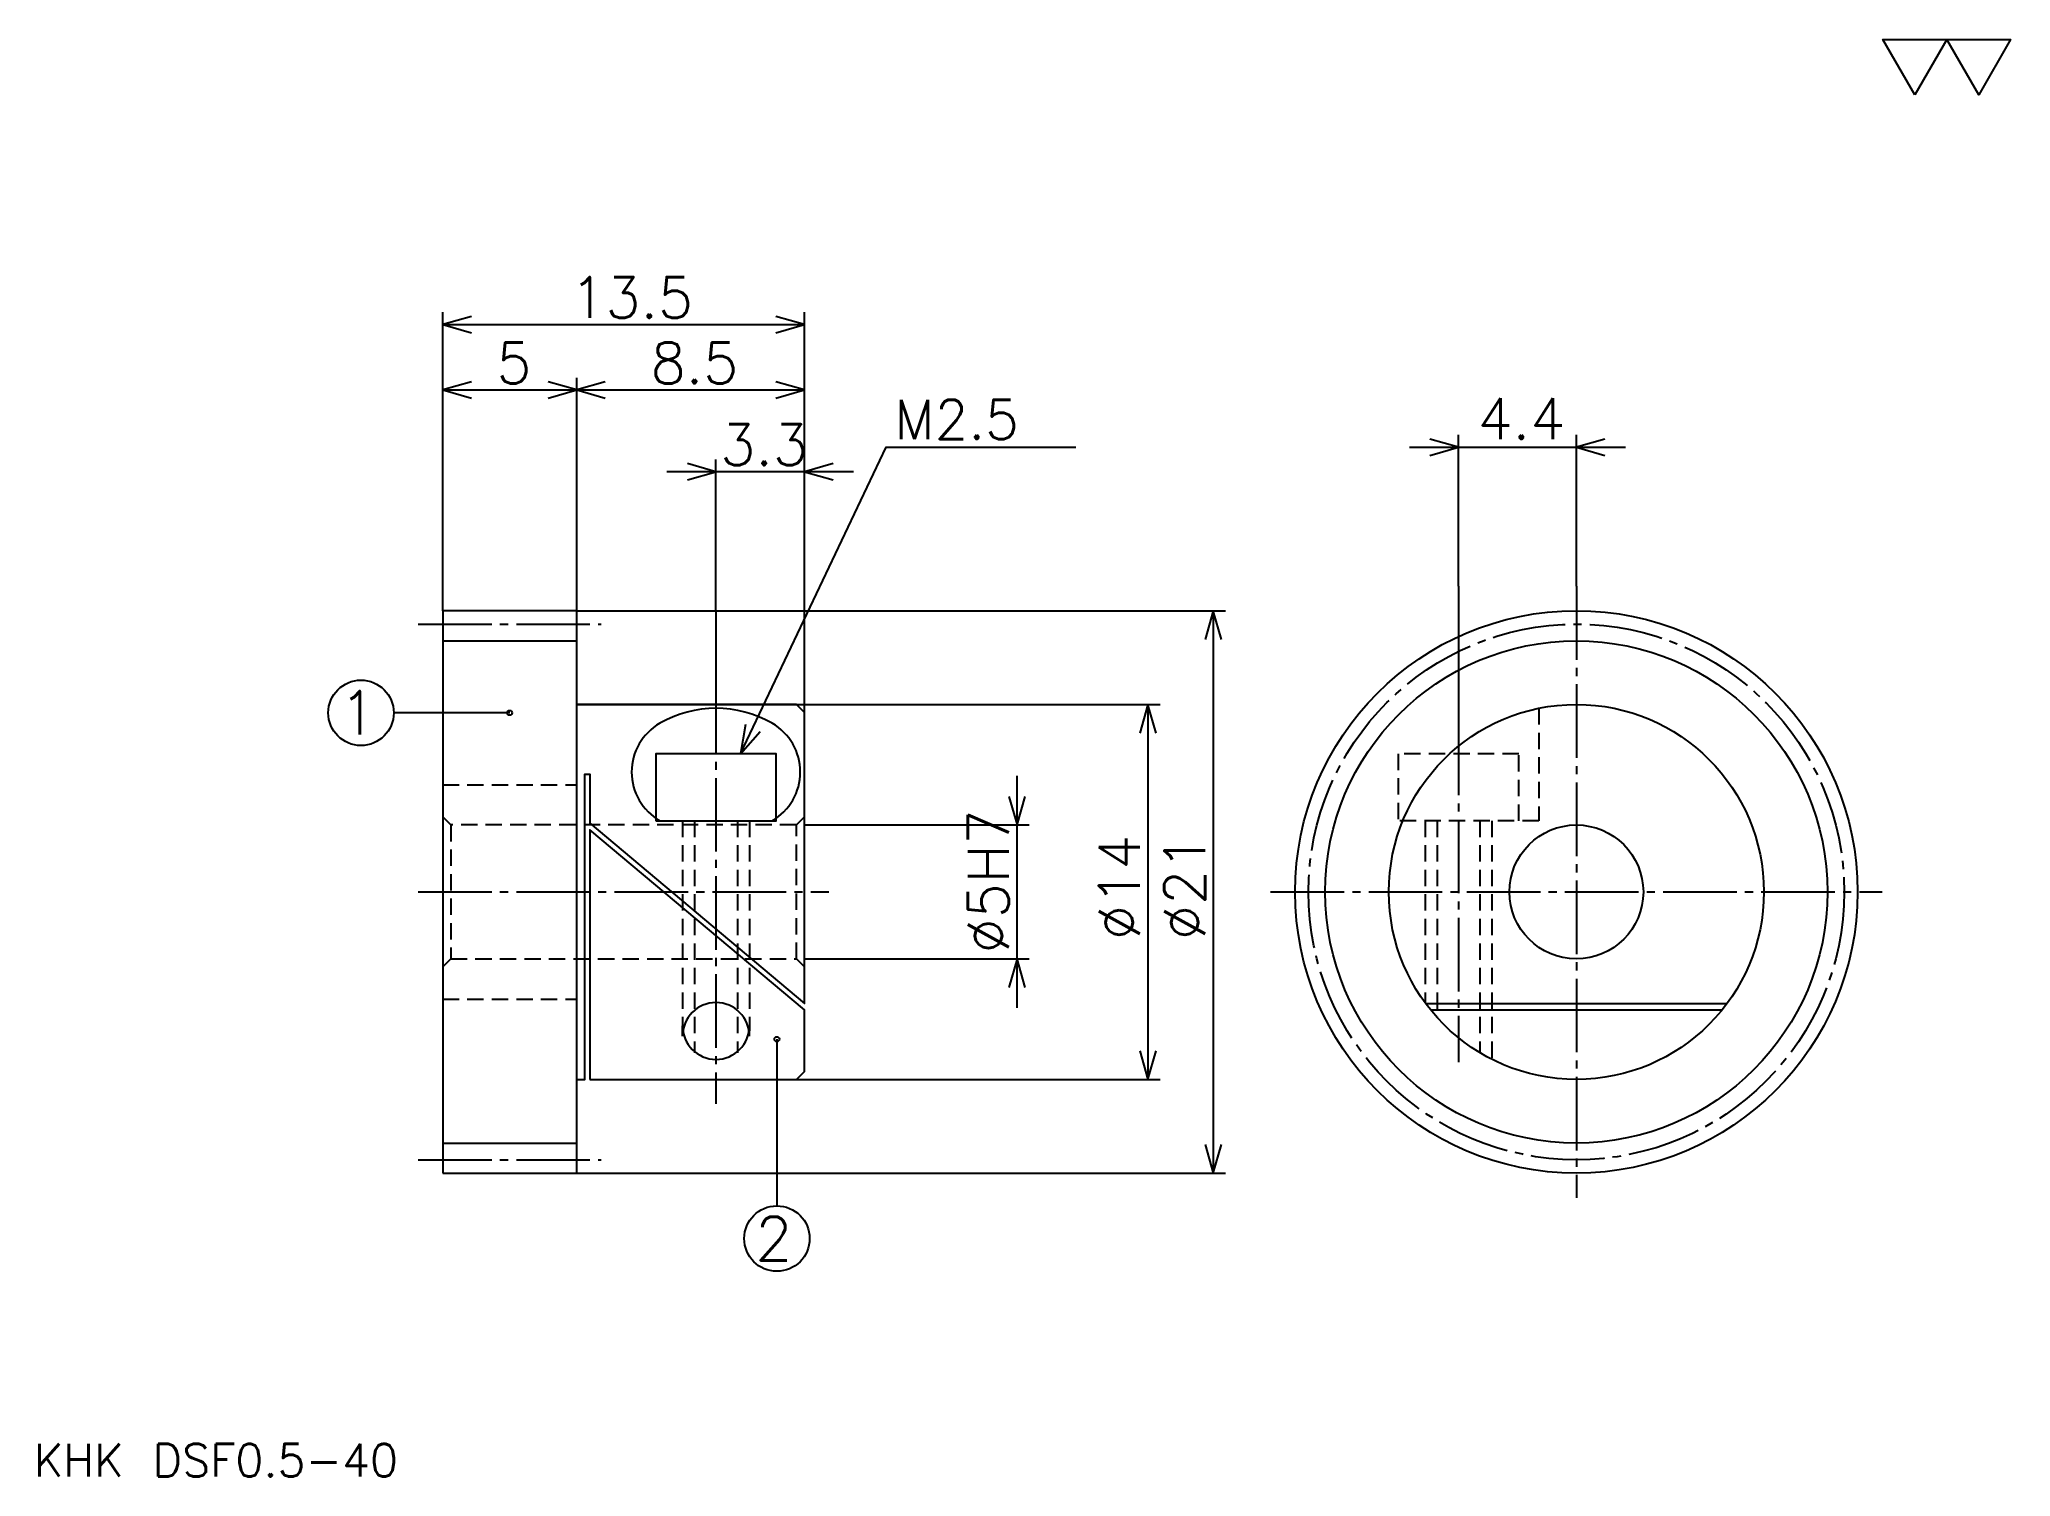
# Model space of a CAD drawing. Extents: x 3.3 to 76.8, y 3.4 to 57.
import ezdxf

# ---------------------------------------------------------------- set-up
doc = ezdxf.new("R2010")
doc.units = 0
doc.linetypes.add('DASHDOT', pattern=[3.663718, 2.747788, -0.30531, 0.30531, -0.30531])
doc.linetypes.add('HIDDEN', pattern=[0.915929, 0.610619, -0.30531])
doc.layers.get('0').update_dxf_attribs({"linetype": 'CONTINUOUS'})
doc.layers.add('DASHDOT', color=6, linetype='DASHDOT')
doc.layers.add('HIDDEN', color=2, linetype='HIDDEN')
doc.styles.add('KANJI', font='TXT', dxfattribs={"bigfont": 'BIGFONT'})

msp = doc.modelspace()

# ---------------------------------------------------------------- linework, layer by layer
at = {"color": 5}
for p, q in [((18.318584, 35.688053), (18.318584, 46.831856)), ((18.318584, 46.373894), (31.818584, 46.373894)), ((31.818584, 35.688053), (31.818584, 46.831856)), ((23.318584, 35.688053), (23.318584, 44.389381)), ((18.318584, 43.931416), (23.318584, 43.931416)), ((23.318584, 43.931416), (31.818584, 43.931416)), ((56.237167, 36.603981), (56.237167, 42.252213)), ((60.637169, 36.603981), (60.637169, 42.252213)), ((28.518585, 35.688053), (28.518585, 41.336281)), ((54.405308, 41.794247), (62.469028, 41.794247)), ((33.650444, 40.878319), (26.686726, 40.878319)), ((56.237167, 36.603981), (56.237167, 31.548244)), ((18.318584, 35.688053), (18.318584, 35.688053)), ((23.318584, 35.688053), (23.318584, 35.688053)), ((23.318584, 35.688053), (31.818584, 35.688053)), ((28.518585, 35.688053), (28.518585, 32.188053)), ((31.818584, 35.688053), (47.542038, 35.688053)), ((31.818584, 31.888054), (31.818584, 35.688053)), ((47.084072, 35.688053), (47.084072, 14.688053)), ((20.818584, 31.875553), (16.486727, 31.875553)), ((23.318584, 32.188053), (31.818584, 32.188053)), ((31.818584, 32.188053), (45.099556, 32.188053)), ((44.641594, 32.188053), (44.641594, 18.188053)), ((39.756638, 20.856194), (39.756638, 29.519913)), ((31.818584, 27.688053), (40.2146, 27.688053)), ((31.818584, 22.688053), (40.2146, 22.688053)), ((30.793585, 19.688053), (30.793585, 13.466814)), ((31.518585, 18.188053), (31.818584, 18.188053)), ((31.818584, 18.188053), (45.099556, 18.188053)), ((23.318584, 14.688053), (31.818584, 14.688053)), ((31.818584, 14.688053), (47.542038, 14.688053))]:
    msp.add_line(p, q, dxfattribs=at)
at = {"color": 4}
for p, q in [((18.318584, 34.563053), (23.318584, 34.563053)), ((26.4193, 27.848053), (30.61787, 27.848053)), ((55.008034, 21.027185), (66.266304, 21.027185)), ((55.192905, 20.788054), (66.081436, 20.788054)), ((27.268585, 19.805561), (27.268585, 20.186853)), ((29.768585, 19.805561), (29.768585, 20.186853)), ((18.318584, 15.813053), (23.318584, 15.813053))]:
    msp.add_line(p, q, dxfattribs=at)
at = {"color": 7}
msp.add_lwpolyline([(73.274338, 54.955753), (72.083633, 57.019646), (76.846458, 57.019646), (75.655754, 54.955753), (74.465042, 57.019646), (73.274338, 54.955753)], dxfattribs=at)
at = {"color": 5}
for points in [[(19.387169, 46.679203), (18.318584, 46.373894), (19.387169, 46.068584)], [(30.75, 46.068584), (31.818584, 46.373894), (30.75, 46.679203)], [(19.387169, 44.236725), (18.318584, 43.931416), (19.387169, 43.626106)], [(22.25, 43.626106), (23.318584, 43.931416), (22.25, 44.236725)], [(24.387169, 44.236725), (23.318584, 43.931416), (24.387169, 43.626106)], [(30.75, 43.626106), (31.818584, 43.931416), (30.75, 44.236725)], [(55.168583, 41.488937), (56.237167, 41.794247), (55.168583, 42.099556)], [(61.705753, 42.099556), (60.637169, 41.794247), (61.705753, 41.488937)], [(29.434513, 30.348053), (34.871681, 41.79425), (41.954872, 41.79425)], [(27.450001, 40.573009), (28.518585, 40.878319), (27.450001, 41.183628)], [(32.887169, 41.183628), (31.818584, 40.878319), (32.887169, 40.573009)], [(47.389381, 34.619469), (47.084072, 35.688053), (46.778763, 34.619469)], [(44.946903, 31.119469), (44.641594, 32.188053), (44.336285, 31.119469)], [(29.617235, 31.444273), (29.434513, 30.348053), (30.168789, 31.182274)], [(39.451328, 28.756638), (39.756638, 27.688053), (40.061947, 28.756638)], [(40.061947, 21.619469), (39.756638, 22.688053), (39.451328, 21.619469)], [(44.336285, 19.256638), (44.641594, 18.188053), (44.946903, 19.256638)], [(46.778763, 15.756638), (47.084072, 14.688053), (47.389381, 15.756638)]]:
    msp.add_lwpolyline(points, dxfattribs=at)
at = {"color": 4}
for points in [[(18.318584, 14.688053), (18.318584, 14.688053), (23.318584, 14.688053), (23.318584, 14.688053), (23.318584, 35.688053), (23.318584, 35.688053), (18.318584, 35.688053), (18.318584, 35.688053), (18.318584, 14.688053)], [(23.318584, 18.188053), (23.623894, 18.188053), (23.623894, 29.588053), (23.807079, 29.588053), (23.807079, 27.749636), (31.818584, 21.027185), (31.818584, 31.888054), (31.518585, 32.188053), (23.318584, 32.188053)], [(26.268585, 27.848053), (30.768585, 27.848053), (30.768585, 30.348053), (26.268585, 30.348053), (26.268585, 27.848053)], [(23.807079, 18.188053), (31.518585, 18.188053), (31.818584, 18.488052), (31.818584, 20.788054), (23.807079, 27.510504), (23.807079, 18.188053)]]:
    msp.add_lwpolyline(points, dxfattribs=at)
for radius in [10.5, 9.375, 7, 2.5]:
    msp.add_circle((60.637169, 25.188053), radius, dxfattribs=at)
at = {"color": 5}
for centre, radius in [((15.265488, 31.875553), 1.221239), ((20.818584, 31.875553), 0.091593), ((30.793585, 19.688053), 0.091593), ((30.793585, 12.245575), 1.221239)]:
    msp.add_circle(centre, radius, dxfattribs=at)
at = {"color": 4}
for centre, radius, start, end in [((28.518585, 27.848053), 4.198571, 59.99999614, 119.99999362), ((27.468941, 29.666088), 2.099286, 119.99998849, 240.00000297), ((29.568226, 29.666088), 2.099286, 300.00002094, 59.99998931), ((28.518585, 19.805561), 1.25, 0, 180), ((28.518585, 20.186853), 1.25, 180, 0)]:
    msp.add_arc(centre, radius, start, end, dxfattribs=at)
at = {"layer": 'DASHDOT', "color": 7}
for p, q in [((60.637169, 36.603981), (60.637169, 13.772124)), ((17.402655, 35.188053), (24.234514, 35.188053)), ((28.518585, 33.103981), (28.518585, 17.272123)), ((56.237167, 31.548244), (56.237167, 18.827862)), ((17.402655, 25.188053), (32.734512, 25.188053)), ((49.221237, 25.188053), (72.053101, 25.188053)), ((17.402655, 15.188053), (24.234514, 15.188053))]:
    msp.add_line(p, q, dxfattribs=at)
msp.add_circle((60.637169, 25.188053), 10, dxfattribs=at)
at = {"layer": 'HIDDEN', "color": 4}
for p, q in [((18.318584, 29.188053), (23.318584, 29.188053)), ((31.818584, 27.988052), (31.518585, 27.688053)), ((18.618584, 27.688053), (18.618584, 22.688053)), ((27.268585, 27.848053), (27.268585, 19.996206)), ((27.718584, 27.848053), (27.718584, 19.184721)), ((29.318584, 27.848053), (29.318584, 19.184721)), ((29.768585, 27.848053), (29.768585, 19.996206)), ((54.987167, 27.848053), (54.987167, 21.055561)), ((55.437168, 27.848053), (55.437168, 20.501904)), ((57.03717, 27.848053), (57.03717, 19.184721)), ((57.487167, 27.848053), (57.487167, 18.936853)), ((31.818584, 22.388054), (31.518585, 22.688053)), ((18.318584, 21.188053), (23.318584, 21.188053))]:
    msp.add_line(p, q, dxfattribs=at)
for points in [[(59.237167, 32.046623), (59.237167, 27.848053), (53.987167, 27.848053)], [(58.487167, 27.848053), (58.487167, 30.348053), (53.987167, 30.348053), (53.987167, 27.848053)], [(18.318584, 22.388054), (18.618584, 22.688053), (31.518585, 22.688053), (31.518585, 27.688053), (18.618584, 27.688053), (18.318584, 27.988052)]]:
    msp.add_lwpolyline(points, dxfattribs=at)

# ---------------------------------------------------------------- texts
at = {"color": 7, "style": 'KANJI'}
for s, height, p in [('13.5', 1.526549, (23.084072, 46.618141)), ('5', 1.526549, (20.322456, 44.175663)), ('8.5', 1.526549, (26.0802, 44.175663)), ('M2.5', 1.465487, (35.176994, 42.099556)), ('3.3', 1.526549, (28.680199, 41.122566)), ('1', 1.628319, (14.451328, 31.061394)), ('2', 1.628319, (29.979425, 11.431416)), ('KHK DSF0.5-40', 1.221239, (3.053097, 3.358407))]:
    msp.add_text(s, height=height, dxfattribs=at).set_placement(p)
for s, rotation, p in [('4.4', 360, (56.948784, 42.099556)), ('%%c5H7', 90, (39.451328, 22.89823)), ('%%c14', 90, (44.336285, 23.39436)), ('%%c21', 90, (46.778763, 23.39436))]:
    msp.add_text(s, height=1.526549, rotation=rotation, dxfattribs=at).set_placement(p)

doc.saveas('drawing.dxf')
